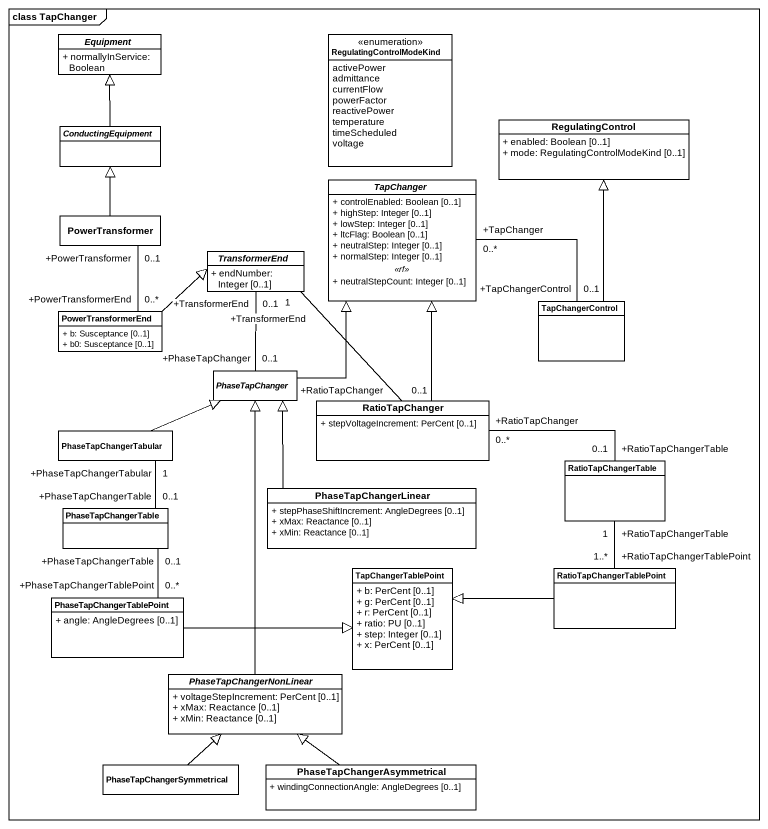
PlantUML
@startuml
mainframe class TapChanger
hide circle
hide empty members
skinparam classAttributeIconSize 0
abstract class Equipment {
  + normallyInService: Boolean
}
enum RegulatingControlModeKind {
  activePower
  admittance
  currentFlow
  powerFactor
  reactivePower
  temperature
  timeScheduled
  voltage
}
class RegulatingControl {
  + enabled: Boolean [0..1]
  + mode: RegulatingControlModeKind [0..1]
}
abstract class ConductingEquipment
abstract class TapChanger {
  + controlEnabled: Boolean [0..1]
  + highStep: Integer [0..1]
  + lowStep: Integer [0..1]
  + ltcFlag: Boolean [0..1]
  + neutralStep: Integer [0..1]
  + normalStep: Integer [0..1]
  .. <<rf>> ..
  + neutralStepCount: Integer [0..1]
}
class PowerTransformer
abstract class TransformerEnd {
  + endNumber: Integer [0..1]
}
class PowerTransformerEnd {
  + b: Susceptance [0..1]
  + b0: Susceptance [0..1]
}
class TapChangerControl
abstract class PhaseTapChanger
class PhaseTapChangerTabular
class RatioTapChanger {
  + stepVoltageIncrement: PerCent [0..1]
}
class RatioTapChangerTable
class PhaseTapChangerTable
class PhaseTapChangerLinear {
  + stepPhaseShiftIncrement: AngleDegrees [0..1]
  + xMax: Reactance [0..1]
  + xMin: Reactance [0..1]
}
class TapChangerTablePoint {
  + b: PerCent [0..1]
  + g: PerCent [0..1]
  + r: PerCent [0..1]
  + ratio: PU [0..1]
  + step: Integer [0..1]
  + x: PerCent [0..1]
}
class RatioTapChangerTablePoint
class PhaseTapChangerTablePoint {
  + angle: AngleDegrees [0..1]
}
abstract class PhaseTapChangerNonLinear {
  + voltageStepIncrement: PerCent [0..1]
  + xMax: Reactance [0..1]
  + xMin: Reactance [0..1]
}
class PhaseTapChangerSymmetrical
class PhaseTapChangerAsymmetrical {
  + windingConnectionAngle: AngleDegrees [0..1]
}
ConductingEquipment -up-|> Equipment
TapChanger "+TapChanger\n0..*" -right- "+TapChangerControl\n0..1" TapChangerControl
PowerTransformer -up-|> ConductingEquipment
PowerTransformer "+PowerTransformer\n0..1" -- "+PowerTransformerEnd\n0..*" PowerTransformerEnd
TransformerEnd "+TransformerEnd\n0..1" -- "+PhaseTapChanger\n0..1" PhaseTapChanger
TransformerEnd "+TransformerEnd\n1" -- "+RatioTapChanger\n0..1" RatioTapChanger
PowerTransformerEnd -right-|> TransformerEnd
TapChangerControl -up-|> RegulatingControl
PhaseTapChanger -up-|> TapChanger
PhaseTapChangerTabular -right-|> PhaseTapChanger
RatioTapChanger -up-|> TapChanger
RatioTapChanger "+RatioTapChanger\n0..*" -right- "+RatioTapChangerTable\n0..1" RatioTapChangerTable
PhaseTapChangerTable "+PhaseTapChangerTable\n0..1" -up- "+PhaseTapChangerTabular\n1" PhaseTapChangerTabular
PhaseTapChangerLinear -up-|> PhaseTapChanger
RatioTapChangerTablePoint "+RatioTapChangerTablePoint\n1..*" -up- "+RatioTapChangerTable\n1" RatioTapChangerTable
RatioTapChangerTablePoint -left-|> TapChangerTablePoint
PhaseTapChangerTablePoint "+PhaseTapChangerTablePoint\n0..*" -up- "+PhaseTapChangerTable\n0..1" PhaseTapChangerTable
PhaseTapChangerTablePoint -right-|> TapChangerTablePoint
PhaseTapChangerNonLinear -up-|> PhaseTapChanger
PhaseTapChangerSymmetrical -up-|> PhaseTapChangerNonLinear
PhaseTapChangerAsymmetrical -up-|> PhaseTapChangerNonLinear
@enduml
